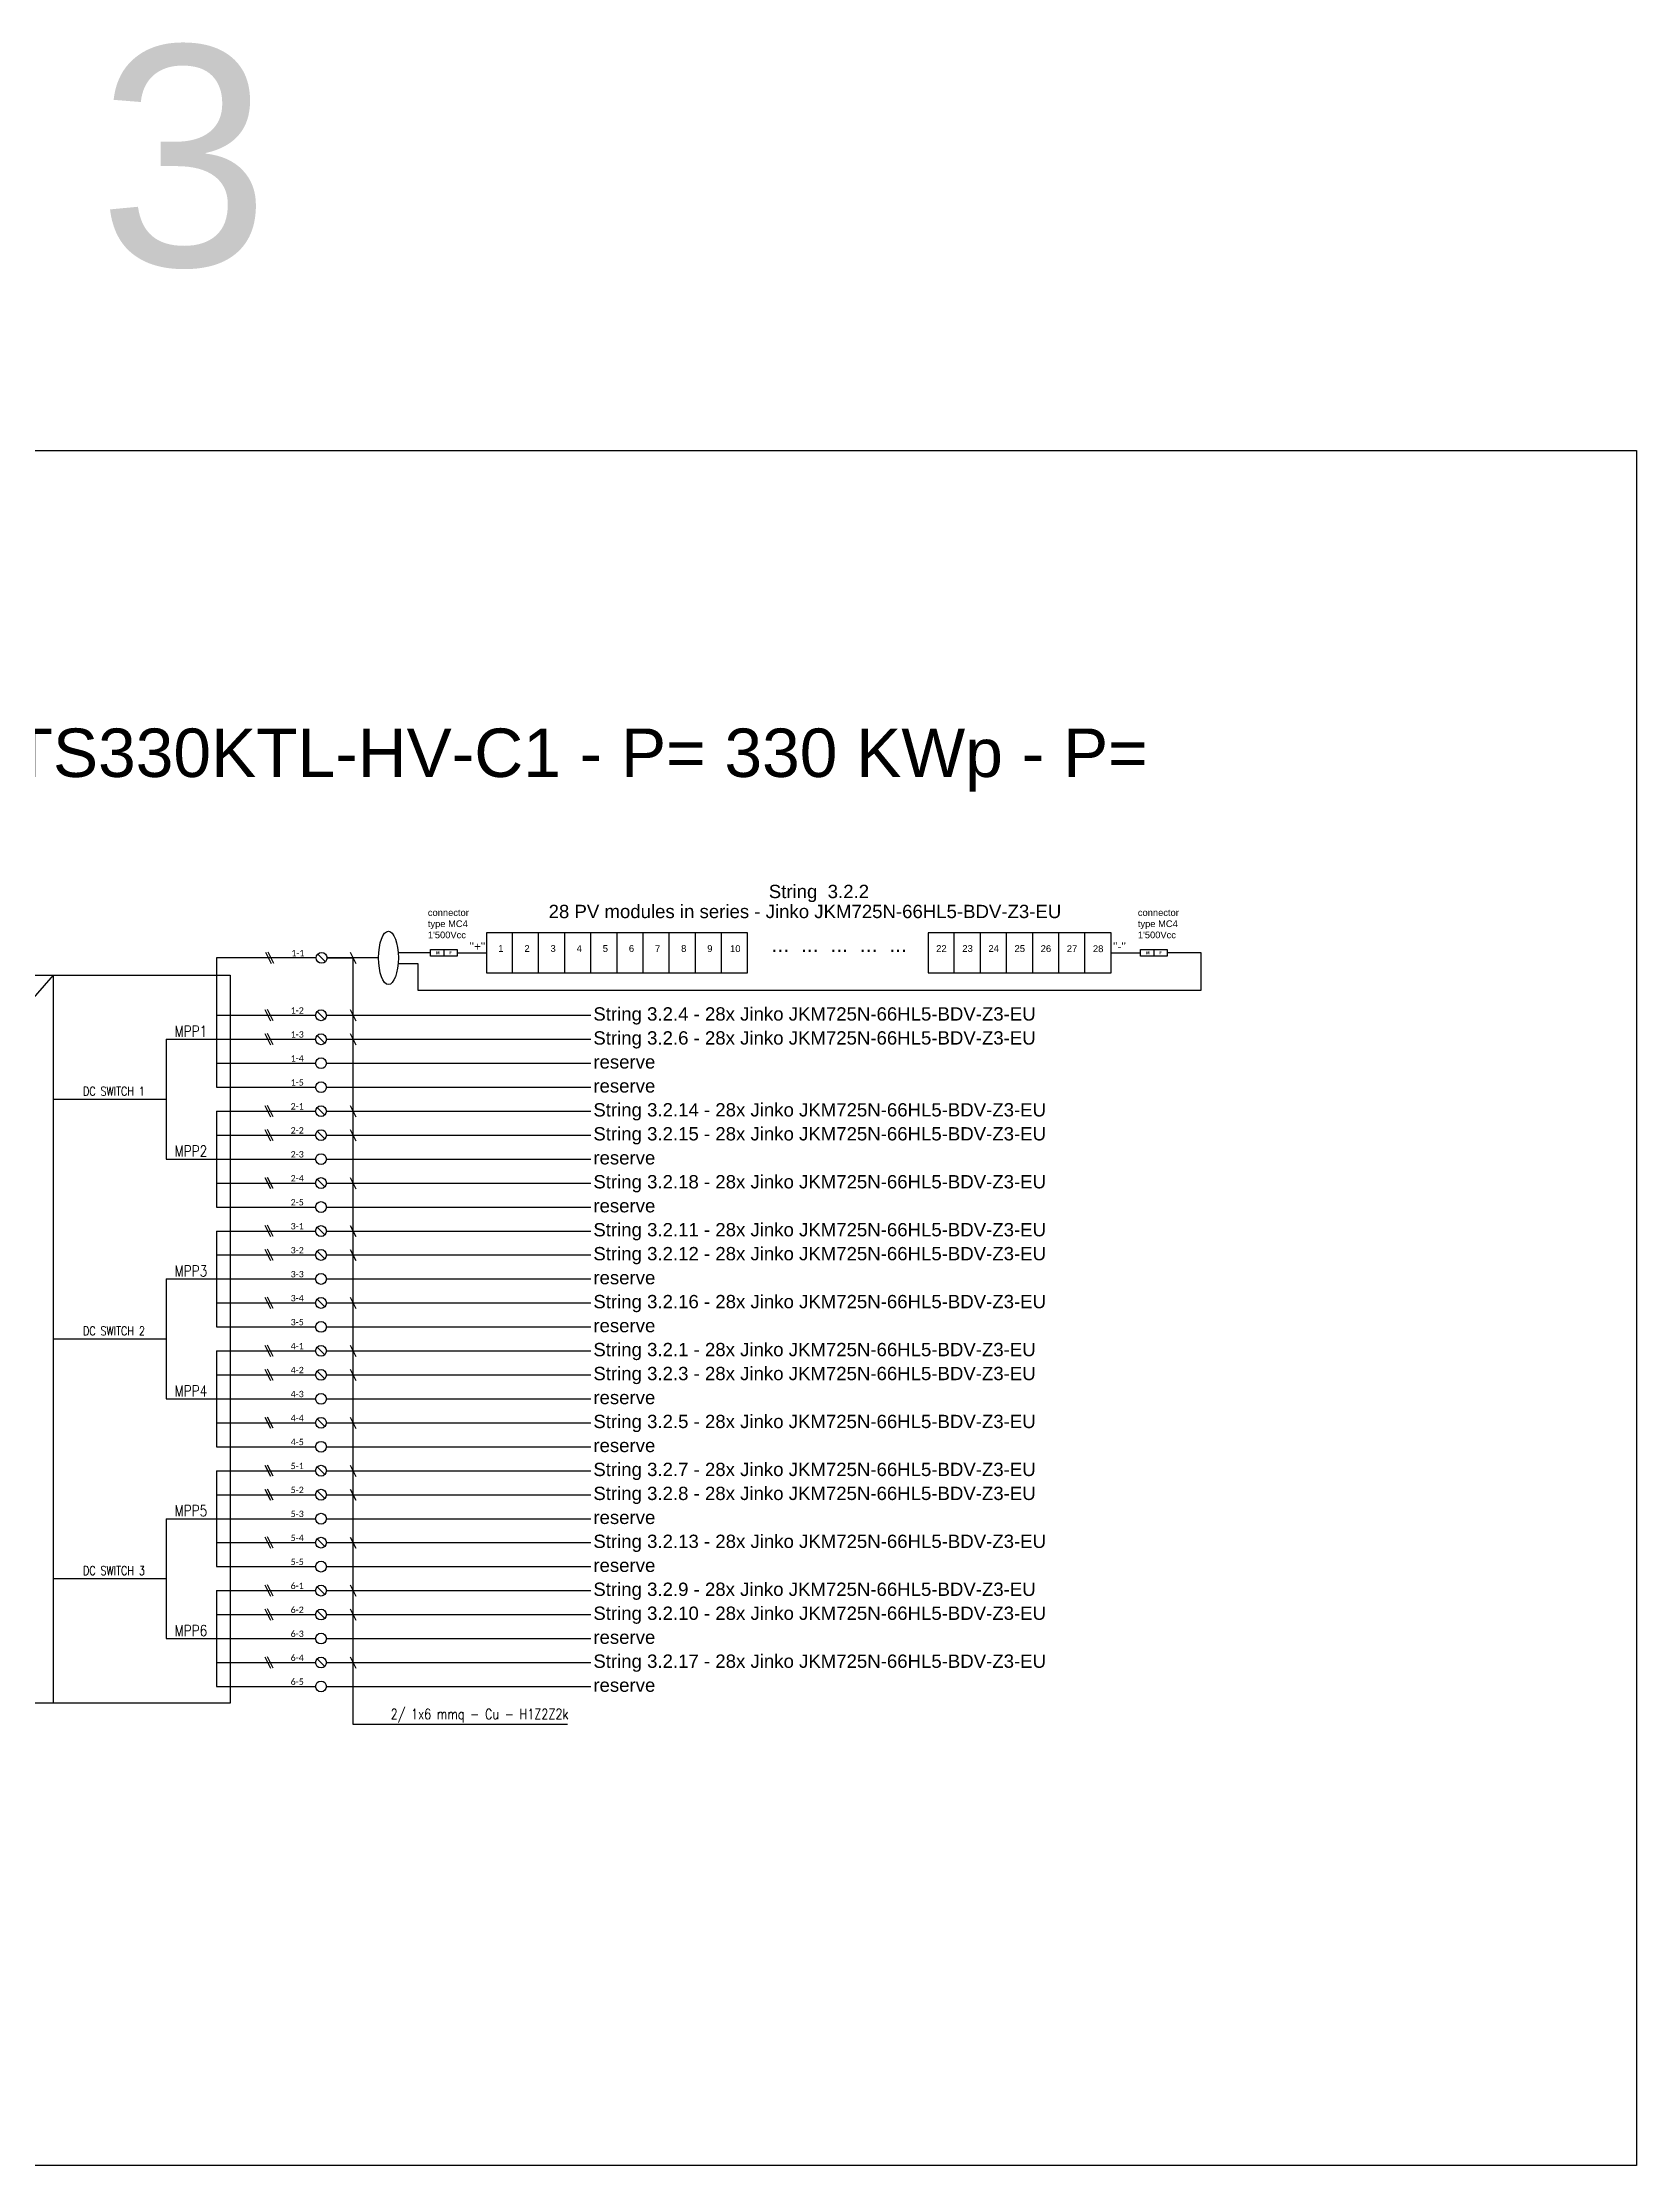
# Model space of a CAD drawing. Header units: millimetres. Extents: x 14856 to 141494, y 133975 to 167686.
# Drawn here: x 34003 to 41240, y 133975 to 143614 of the extents above; entities that cross this region are included whole.
import ezdxf

# ---------------------------------------------------------------- set-up
doc = ezdxf.new("R2010")
doc.units = ezdxf.units.MM
doc.layers.add('-Testi', color=1, linetype='Continuous')
doc.styles.add('Legend', font='calibri.ttf')
doc.styles.add('SIMPLEX', font='SIMPLEX', dxfattribs={"width": 0.8})
doc.styles.get("Standard").update_dxf_attribs({"font": 'arial.ttf'})

# ---------------------------------------------------------------- blocks, each defined once
blk = doc.blocks.new('P00')
at = {"color": 1}
for points in [[(-18.7, 25.7), (6.8, -25.3)], [(19.6, -25.3), (-5.9, 25.7)]]:
    blk.add_lwpolyline(points, dxfattribs=at)

msp = doc.modelspace()

# ---------------------------------------------------------------- linework, layer by layer
for points in [[(35399.1, 139483.4), (35424.6, 139432.4)], [(35824.6, 139496.4), (35824.6, 139465.8)], [(36018.1, 139572.3), (36018.1, 139389.9), (37203.8, 139389.9), (37203.8, 139571.8), (36018.1, 139571.8)], [(36136.7, 139389.9), (36136.7, 139571.8)], [(36255.2, 139389.7), (36255.2, 139571.5)], [(36373.8, 139389.4), (36373.8, 139571.2)], [(36492.4, 139389.9), (36492.4, 139571.8)], [(36611, 139389.7), (36611, 139571.5)], [(36729.5, 139389.4), (36729.5, 139571.2)], [(36848.1, 139389.9), (36848.1, 139571.8)], [(36966.7, 139389.7), (36966.7, 139571.5)], [(37085.3, 139389.4), (37085.3, 139571.2)], [(38023.8, 139572.3), (38023.8, 139389.9), (38853.9, 139389.9), (38853.9, 139571.8), (38023.8, 139571.8)], [(38142.4, 139389.9), (38142.4, 139571.8)], [(38261, 139389.7), (38261, 139571.5)], [(38379.6, 139389.4), (38379.6, 139571.2)], [(38498.2, 139389.9), (38498.2, 139571.8)], [(38616.7, 139389.7), (38616.7, 139571.5)], [(38616.7, 139389.7), (38616.7, 139571.5)], [(38735.3, 139389.4), (38735.3, 139571.2)], [(38735.3, 139389.4), (38735.3, 139571.2)], [(38853.9, 139389.9), (38853.9, 139571.8)], [(39047.9, 139496.4), (39047.9, 139465.8)], [(34793.2, 139457.9), (34793.2, 138870.7)], [(35287.5, 139440.5), (35252.8, 139475.3)], [(35291.8, 139457.9), (35411.8, 139457.9), (35411.8, 135978.4)], [(35885.2, 139481.1), (36018.1, 139481.1)], [(38854.4, 139481.1), (38987.3, 139481.1)], [(31174.3, 136074.8), (34052.6, 139379.2)], [(34052.6, 136074.8), (34052.6, 139379.2)], [(35284.6, 139179.9), (35249.9, 139214.6)], [(35399.1, 139222.8), (35424.6, 139171.7)], [(35284.6, 139071), (35249.9, 139105.8)], [(35399.1, 139113.9), (35424.6, 139062.9)], [(34565, 139088.4), (34793.2, 139088.4)], [(34565, 139088.4), (34565, 138544.2)], [(34052.6, 138816.3), (34565, 138816.3)], [(34793.2, 138761.9), (34793.2, 138326.5)], [(35284.6, 138744.5), (35249.9, 138779.3)], [(35399.1, 138787.4), (35424.6, 138736.4)], [(35284.6, 138635.7), (35249.9, 138670.5)], [(35399.1, 138678.6), (35424.6, 138627.6)], [(34565, 138544.2), (34793.2, 138544.2)], [(35284.6, 138418), (35249.9, 138452.8)], [(35399.1, 138460.9), (35424.6, 138409.9)], [(35284.6, 138200.3), (35249.9, 138235.1)], [(35399.1, 138243.2), (35424.6, 138192.2)], [(34793.2, 138217.7), (34793.2, 137782.4)], [(35399.1, 138134.4), (35424.6, 138083.4)], [(35284.6, 138091.5), (35249.9, 138126.3)], [(34565, 138000), (34793.2, 138000)], [(34565, 138000), (34565, 137455.8)], [(35284.6, 137873.8), (35249.9, 137908.6)], [(35399.1, 137916.7), (35424.6, 137865.7)], [(34052.6, 137727.9), (34565, 137727.9)], [(34793.2, 137673.5), (34793.2, 137238.2)], [(35284.6, 137656.1), (35249.9, 137690.9)], [(35399.1, 137699), (35424.6, 137648)], [(35284.6, 137547.3), (35249.9, 137582.1)], [(35399.1, 137590.2), (35424.6, 137539.2)], [(34565, 137455.8), (34793.2, 137455.8)], [(35284.6, 137329.6), (35249.9, 137364.4)], [(35399.1, 137372.5), (35424.6, 137321.5)], [(34793.2, 137129.3), (34793.2, 136694)], [(35284.6, 137111.9), (35249.9, 137146.7)], [(35399.1, 137154.8), (35424.6, 137103.8)], [(35284.6, 137003.1), (35249.9, 137037.9)], [(35399.1, 137046), (35424.6, 136995)], [(34565, 136911.6), (34793.2, 136911.6)], [(34565, 136911.6), (34565, 136367.4)], [(35284.6, 136785.4), (35249.9, 136820.2)], [(35399.1, 136828.3), (35424.6, 136777.3)], [(34052.6, 136639.5), (34565, 136639.5)], [(35284.6, 136567.7), (35249.9, 136602.5)], [(35399.1, 136610.6), (35424.6, 136559.6)], [(34793.2, 136585.1), (34793.2, 136149.8)], [(35284.6, 136458.9), (35249.9, 136493.7)], [(35399.1, 136501.8), (35424.6, 136450.8)], [(34565, 136367.4), (34793.2, 136367.4)], [(35284.6, 136241.2), (35249.9, 136276)], [(35399.1, 136284.1), (35424.6, 136233.1)], [(35411.8, 135978.4), (36386.8, 135978.4)]]:
    msp.add_lwpolyline(points)
at = {"color": 40}
for points in [[(35618.2, 139482.9), (35763.2, 139482.9)], [(35245.6, 139457.9), (34793.2, 139457.9)], [(35528.5, 139457.9), (35294.7, 139457.9)], [(35618.2, 139432.9), (35706.7, 139432.9), (35706.7, 139310.8), (39263.6, 139310.8), (39263.5, 139481.1), (39108.5, 139481.1)]]:
    msp.add_lwpolyline(points, dxfattribs=at)
for points in [[(35763.9, 139496.4), (35885.2, 139496.4), (35885.2, 139465.8), (35763.9, 139465.8)], [(38987.3, 139496.4), (39108.5, 139496.4), (39108.5, 139465.8), (38987.3, 139465.8)], [(31174.3, 139379.2), (34854.4, 139379.2), (34854.4, 136074.8), (31174.3, 136074.8)]]:
    msp.add_lwpolyline(points, close=True)
at = {"color": 40, "linetype": 'Continuous'}
for points in [[(34793.2, 139197.3), (35242.6, 139197.3)], [(35291.8, 139197.3), (36492.3, 139197.3)], [(34793.2, 139088.4), (35242.6, 139088.4)], [(35291.8, 139088.4), (36492.3, 139088.4)], [(34793.2, 138761.9), (35242.6, 138761.9)], [(35291.8, 138761.9), (36492.3, 138761.9)], [(34793.2, 138653.1), (35242.6, 138653.1)], [(35291.8, 138653.1), (36492.3, 138653.1)], [(34793.2, 138435.4), (35242.6, 138435.4)], [(35291.8, 138435.4), (36492.3, 138435.4)], [(34793.2, 138217.7), (35242.6, 138217.7)], [(35291.8, 138217.7), (36492.3, 138217.7)], [(34793.2, 138108.9), (35242.6, 138108.9)], [(35291.8, 138108.9), (36492.3, 138108.9)], [(34793.2, 137891.2), (35242.6, 137891.2)], [(35291.8, 137891.2), (36492.3, 137891.2)], [(34793.2, 137673.5), (35242.6, 137673.5)], [(35291.8, 137673.5), (36492.3, 137673.5)], [(34793.2, 137564.7), (35242.6, 137564.7)], [(35291.8, 137564.7), (36492.3, 137564.7)], [(34793.2, 137347), (35242.6, 137347)], [(35291.8, 137347), (36492.3, 137347)], [(34793.2, 137129.3), (35242.6, 137129.3)], [(35291.8, 137129.3), (36492.3, 137129.3)], [(34793.2, 137020.5), (35242.6, 137020.5)], [(35291.8, 137020.5), (36492.3, 137020.5)], [(34793.2, 136802.8), (35242.6, 136802.8)], [(35291.8, 136802.8), (36492.3, 136802.8)], [(34793.2, 136585.1), (35242.6, 136585.1)], [(35291.8, 136585.1), (36492.3, 136585.1)], [(34793.2, 136476.3), (35242.6, 136476.3)], [(35291.8, 136476.3), (36492.3, 136476.3)], [(34793.2, 136258.6), (35242.6, 136258.6)], [(35291.8, 136258.6), (36492.3, 136258.6)]]:
    msp.add_lwpolyline(points, dxfattribs=at)
at = {"color": 8, "linetype": 'Continuous'}
for points in [[(34793.2, 138979.6), (35242.6, 138979.6)], [(35291.8, 138979.6), (36492.3, 138979.6)], [(34793.2, 138870.7), (35242.6, 138870.7)], [(35291.8, 138870.7), (36492.3, 138870.7)], [(34793.2, 138544.2), (35242.6, 138544.2)], [(35291.8, 138544.2), (36492.3, 138544.2)], [(34793.2, 138326.5), (35242.6, 138326.5)], [(35291.8, 138326.5), (36492.3, 138326.5)], [(34793.2, 138000), (35242.6, 138000)], [(35291.8, 138000), (36492.3, 138000)], [(34793.2, 137782.4), (35242.6, 137782.4)], [(35291.8, 137782.4), (36492.3, 137782.4)], [(34793.2, 137455.8), (35242.6, 137455.8)], [(35291.8, 137455.8), (36492.3, 137455.8)], [(34793.2, 137238.2), (35242.6, 137238.2)], [(35291.8, 137238.2), (36492.3, 137238.2)], [(34793.2, 136911.6), (35242.6, 136911.6)], [(35291.8, 136911.6), (36492.3, 136911.6)], [(34793.2, 136694), (35242.6, 136694)], [(35291.8, 136694), (36492.3, 136694)], [(34793.2, 136367.4), (35242.6, 136367.4)], [(35291.8, 136367.4), (36492.3, 136367.4)], [(34793.2, 136149.8), (35242.6, 136149.8)], [(35291.8, 136149.8), (36492.3, 136149.8)]]:
    msp.add_lwpolyline(points, dxfattribs=at)
at = {"color": 7}
for centre in [(35270.1, 139457.9), (35267.2, 139197.3), (35267.2, 139088.4), (35267.2, 138761.9), (35267.2, 138653.1), (35267.2, 138435.4), (35267.2, 138217.7), (35267.2, 138108.9), (35267.2, 137891.2), (35267.2, 137673.5), (35267.2, 137564.7), (35267.2, 137347), (35267.2, 137129.3), (35267.2, 137020.5), (35267.2, 136802.8), (35267.2, 136585.1), (35267.2, 136476.3), (35267.2, 136258.6)]:
    msp.add_circle(centre, 24.6, dxfattribs=at)
at = {"color": 8}
for centre in [(35267.2, 138979.6), (35267.2, 138870.7), (35267.2, 138544.2), (35267.2, 138326.5), (35267.2, 138000), (35267.2, 137782.4), (35267.2, 137455.8), (35267.2, 137238.2), (35267.2, 136911.6), (35267.2, 136694), (35267.2, 136367.4), (35267.2, 136149.8)]:
    msp.add_circle(centre, 24.6, dxfattribs=at)
msp.add_ellipse((35573.4, 139457.9), major_axis=(0, -121.1), ratio=0.370747)
at = {"layer": 'Defpoints', "color": 1}
msp.add_lwpolyline([(29178.1, 141762.2), (41239.6, 141762.2), (41239.6, 133974.8), (29178.1, 133974.8)], close=True, dxfattribs=at)

# ---------------------------------------------------------------- block references
for p in [(35033.8, 139458.1), (35030.9, 139197.4), (35030.9, 139088.6), (35030.9, 138762.1), (35030.9, 138653.2), (35030.9, 138435.6), (35030.9, 138217.9), (35030.9, 138109), (35030.9, 137891.4), (35030.9, 137673.7), (35030.9, 137564.9), (35030.9, 137347.2), (35030.9, 137129.5), (35030.9, 137020.7), (35030.9, 136803), (35030.9, 136585.3), (35030.9, 136476.5), (35030.9, 136258.8)]:
    msp.add_blockref('P00', p)

# ---------------------------------------------------------------- texts
at = {"layer": '-Testi', "color": 7, "attachment_point": 5, "style": 'SIMPLEX'}
for s, insert, char_height, width in [('MPP1', (34676.9, 139124.7), 50, 54.432), ('DC SWITCH 1', (34327.1, 138852.6), 40, 391.731), ('MPP2', (34676.9, 138580.5), 50, 54.432), ('MPP3', (34676.9, 138036.3), 50, 54.432), ('DC SWITCH 2', (34327.1, 137764.2), 40, 391.731), ('MPP4', (34676.9, 137492.1), 50, 54.432), ('MPP5', (34676.9, 136947.9), 50, 54.432), ('DC SWITCH 3', (34327.1, 136675.8), 40, 391.731), ('MPP6', (34676.9, 136403.7), 50, 54.432), ('2/ 1x6 mmq - Cu - H1Z2Z2k', (35987, 136017), 46.621, 1811.153)]:
    msp.add_mtext(s, dxfattribs=dict(at, insert=insert, char_height=char_height, width=width))
at = {"attachment_point": 1}
for s, insert, char_height, width in [('CABIN 3', (29599.2, 143599.2), 1000, 9076.374), ('INVERTER 3.2 - TBEA TS330KTL-HV-C1 - P= 330 KWp - P= 320 KWac @40°C', (30635.1, 140499.2), 220, 8459.921), ("connector type MC4\\P1'500Vcc", (35752.3, 139678.6), 30.344, 266.347), ('28 PV modules in series - Jinko JKM725N-66HL5-BDV-Z3-EU', (36300.6, 139698.8), 60.443, 2681.977), ("connector type MC4\\P1'500Vcc", (38975.6, 139678.6), 30.344, 266.347), ('\\pxql;{\\fArial|b1|i0|c0|p34;M}', (35789.4, 139488.1), 13.785, 16.703), ('\\pxql;{\\fArial|b1|i0|c0|p34;F}', (35850, 139488.1), 13.785, 16.703), ("''+''", (35941.4, 139529.1), 38.08, 72.401), ('1 ', (36071.9, 139515.9), 30.84, 30.845), ('2 ', (36190.5, 139515.9), 30.84, 30.845), ('3 ', (36309.1, 139515.9), 30.84, 30.845), ('4 ', (36427.7, 139515.3), 30.84, 30.845), ('5 ', (36546.2, 139515.9), 30.84, 30.845), ('6 ', (36664.8, 139515.9), 30.84, 30.845), ('7 ', (36783.4, 139515.3), 30.84, 30.845), ('8 ', (36902, 139515.9), 30.84, 30.845), ('9 ', (37020.5, 139515.6), 30.84, 30.845), ('10 ', (37123.9, 139515.3), 30.84, 30.845), ('...  ...  ...  ...  ... ', (37312.2, 139552.9), 68.894, 747.028), ('22 ', (38059.9, 139515.6), 30.84, 30.845), ('23 ', (38178.5, 139515.9), 30.84, 30.845), ('24 ', (38297.1, 139515.9), 30.84, 30.845), ('25 ', (38415.6, 139515.6), 30.84, 30.845), ('26 ', (38534.2, 139515.3), 30.84, 30.845), ('27', (38652.8, 139515.1), 30.84, 30.845), ('28 ', (38771.4, 139514.8), 30.84, 30.845), ("''-''", (38862.7, 139529.1), 38.08, 72.401), ('\\pxql;{\\fArial|b1|i0|c0|p34;M}', (39012.7, 139488.1), 13.785, 16.703), ('\\pxql;{\\fArial|b1|i0|c0|p34;F}', (39073.3, 139488.1), 13.785, 16.703)]:
    msp.add_mtext(s, dxfattribs=dict(at, insert=insert, char_height=char_height, width=width))
at = {"color": 7, "char_height": 60.44, "width": 4500, "attachment_point": 1}
for s, insert in [('String  3.2.2', (37300, 139789.6)), ('String 3.2.4 - 28x Jinko JKM725N-66HL5-BDV-Z3-EU', (36503.6, 139233.6)), ('String 3.2.6 - 28x Jinko JKM725N-66HL5-BDV-Z3-EU', (36503.6, 139124.7)), ('String 3.2.14 - 28x Jinko JKM725N-66HL5-BDV-Z3-EU', (36503.6, 138798.2)), ('String 3.2.15 - 28x Jinko JKM725N-66HL5-BDV-Z3-EU', (36503.6, 138689.4)), ('String 3.2.18 - 28x Jinko JKM725N-66HL5-BDV-Z3-EU', (36503.6, 138471.7)), ('String 3.2.11 - 28x Jinko JKM725N-66HL5-BDV-Z3-EU', (36503.6, 138254)), ('String 3.2.12 - 28x Jinko JKM725N-66HL5-BDV-Z3-EU', (36503.6, 138145.2)), ('String 3.2.16 - 28x Jinko JKM725N-66HL5-BDV-Z3-EU', (36503.6, 137927.5)), ('String 3.2.1 - 28x Jinko JKM725N-66HL5-BDV-Z3-EU', (36503.6, 137709.8)), ('String 3.2.3 - 28x Jinko JKM725N-66HL5-BDV-Z3-EU', (36503.6, 137601)), ('String 3.2.5 - 28x Jinko JKM725N-66HL5-BDV-Z3-EU', (36503.6, 137383.3)), ('String 3.2.7 - 28x Jinko JKM725N-66HL5-BDV-Z3-EU', (36503.6, 137165.6)), ('String 3.2.8 - 28x Jinko JKM725N-66HL5-BDV-Z3-EU', (36503.6, 137056.8)), ('String 3.2.13 - 28x Jinko JKM725N-66HL5-BDV-Z3-EU', (36503.6, 136839.1)), ('String 3.2.9 - 28x Jinko JKM725N-66HL5-BDV-Z3-EU', (36503.6, 136621.4)), ('String 3.2.10 - 28x Jinko JKM725N-66HL5-BDV-Z3-EU', (36503.6, 136512.6)), ('String 3.2.17 - 28x Jinko JKM725N-66HL5-BDV-Z3-EU', (36503.6, 136294.9))]:
    msp.add_mtext(s, dxfattribs=dict(at, insert=insert))
at = {"color": 7, "char_height": 28.91, "width": 87.837, "attachment_point": 1, "style": 'Legend'}
for s, insert in [('1-1', (35132.4, 139494.2)), ('1-2', (35129.5, 139233.6)), ('1-3', (35129.5, 139124.7)), ('2-1', (35129.5, 138798.2)), ('2-2', (35129.5, 138689.4)), ('2-4', (35129.5, 138471.7)), ('3-1', (35129.5, 138254)), ('3-2', (35129.5, 138145.2)), ('3-4', (35129.5, 137927.5)), ('4-1', (35129.5, 137709.8)), ('4-2', (35129.5, 137601)), ('4-4', (35129.5, 137383.3)), ('5-1', (35129.5, 137165.6)), ('5-2', (35129.5, 137056.8)), ('5-4', (35129.5, 136839.1)), ('6-1', (35129.5, 136621.4)), ('6-2', (35129.5, 136512.6)), ('6-4', (35129.5, 136294.9))]:
    msp.add_mtext(s, dxfattribs=dict(at, insert=insert))
at = {"color": 8, "char_height": 28.91, "width": 87.837, "attachment_point": 1, "style": 'Legend'}
for s, insert in [('1-4', (35129.5, 139015.9)), ('1-5', (35129.5, 138907)), ('2-3', (35129.5, 138580.5)), ('2-5', (35129.5, 138362.8)), ('3-3', (35129.5, 138036.3)), ('3-5', (35129.5, 137818.6)), ('4-3', (35129.5, 137492.1)), ('4-5', (35129.5, 137274.4)), ('5-3', (35129.5, 136947.9)), ('5-5', (35129.5, 136730.2)), ('6-3', (35129.5, 136403.7)), ('6-5', (35129.5, 136186.1))]:
    msp.add_mtext(s, dxfattribs=dict(at, insert=insert))
at = {"color": 8, "char_height": 60.44, "width": 4500, "attachment_point": 1}
for insert in [(36503.6, 139015.9), (36503.6, 138907), (36503.6, 138580.5), (36503.6, 138362.8), (36503.6, 138036.3), (36503.6, 137818.6), (36503.6, 137492.1), (36503.6, 137274.4), (36503.6, 136947.9), (36503.6, 136730.2), (36503.6, 136403.7), (36503.6, 136186.1)]:
    msp.add_mtext('reserve', dxfattribs=dict(at, insert=insert))

doc.saveas('drawing.dxf')
